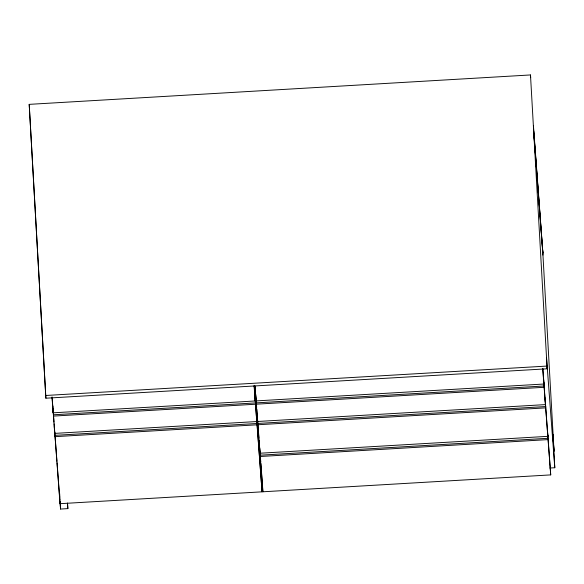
<?xml version="1.0" encoding="UTF-8"?>
<svg xmlns="http://www.w3.org/2000/svg" width="584" height="584" viewBox="0 0 584 584"><rect width="100%" height="100%" fill="white"/><g stroke="black" fill="none" stroke-linecap="round" stroke-linejoin="round"><path stroke-width="0.88" d="M530.484 74.949L547.164 368.796L45.88 398.208L29.2 104.361L530.484 74.949L530.688 77.672M45.676 395.485L546.952 366.073L547.164 368.796M51.991 397.054L53.173 412.822L255.23 400.967L255.128 399.208M254.923 386.031L256.048 400.916L543.886 384.031L543.784 382.272M53.348 414.786L255.405 402.931L256.777 421.538L54.721 433.394L53.173 411.545M545.332 402.843L545.434 404.602L257.588 421.487L256.288 404.186L256.223 402.88L544.062 385.995L544.106 386.586L543.886 382.754M53.421 416.093L255.478 404.238M256.288 404.186L544.135 387.301L545.434 404.602M54.896 435.357L256.953 423.502L262.063 491.83L60.006 503.685L54.721 432.116M547.719 434.584L547.821 436.343L259.975 453.228L257.836 424.758L257.77 423.451L545.609 406.559L545.653 407.157L545.434 403.325M54.962 436.664L257.026 424.809M257.836 424.758L545.675 407.866L547.821 436.343M547.449 429.722L550.719 474.894L262.873 491.786L260.15 455.191L547.996 438.307L548.04 438.898L547.821 435.065M260.223 456.498L548.062 439.613L550.719 474.894M549.924 468.025L554.8 467.74L552.917 434.408L554.099 451.271L553.172 439.007M59.991 501.802L60.539 509.051L67.853 508.62L67.547 503.16M533.433 125.764L542.894 253.23L533.725 131.298M534.104 137.532L542.945 255.098M546.551 358.072L554.8 467.74M542.835 368.373L543.74 381.68M543.514 377.403L545.281 402.252M545.062 397.974L547.668 433.992M542.77 369.139L543.886 384.031M255.062 386.141L255.894 398.565M255.675 394.295L256.668 407.53M256.799 409.296L257.201 414.596M257.31 416.399L258.435 431.05M258.573 432.846L258.982 438.241M259.113 440.044L259.588 446.337M259.676 447.497L260.143 453.731M260.274 455.513L260.749 461.74M260.88 463.521L262.486 484.888M256.223 402.88L256.267 403.471L256.048 399.639M257.77 423.451L257.814 424.042L257.595 420.21M260.15 455.191L260.201 455.783L259.982 451.958M254.186 385.309L254.945 395.872M254.865 394.339L256.632 419.188M256.405 414.91L262.063 491.83M254.113 386.075L255.23 400.967M67.445 503.182L67.853 508.62M52.122 397.171L52.867 407.457M52.969 408.428L53.998 422.086M54.13 423.838L56.947 461.324M57.064 462.82L59.853 499.992M29.2 104.361L45.88 398.208M259.873 451.476L259.975 453.228M257.486 419.728L257.588 421.487M255.938 399.157L256.048 400.916M256.675 419.779L256.777 421.538M54.619 431.634L54.721 433.394M53.071 411.063L53.173 412.822M542.689 250.499L553.632 443.95M262.581 486.611L262.873 491.786M259.654 447.819L259.829 450.877M257.223 415.312L257.442 419.137M256.785 420.261L256.997 424.094M255.237 399.69L255.449 403.522M254.865 394.784L255.084 398.616M59.663 493.597L59.867 497.232M60.123 501.78L60.539 509.051M59.612 496.794L60.006 503.685M54.327 426.495L54.575 431.043M52.779 405.924L53.027 410.472M547.996 438.307L548.062 439.613M545.609 406.559L545.675 407.866M544.062 385.995L544.135 387.301"/></g></svg>
